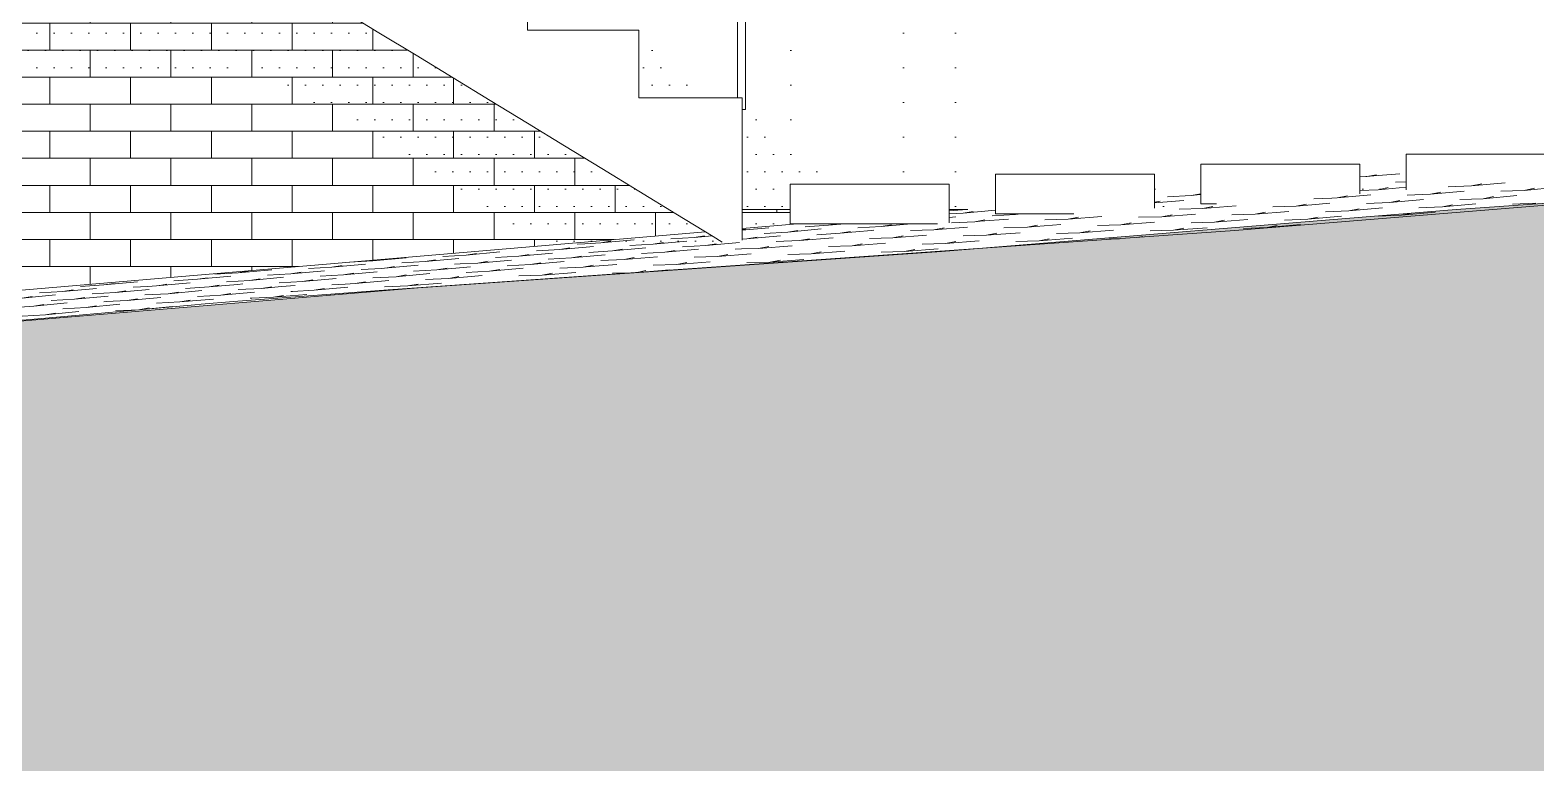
# Model space of a CAD drawing. Header units: metres. Extents: x -111189 to -108577, y -72951 to -72647.
# Drawn here: x -108821.192 to -108817.408, y -72944.842 to -72943 of the extents above; entities that cross this region are included whole.
import ezdxf

# ---------------------------------------------------------------- set-up
doc = ezdxf.new("R2010")
doc.units = ezdxf.units.M
doc.header["$MEASUREMENT"] = 0
for name, color, linetype in [('00 - DESENHO 2D', 7, 'Continuous'), ('01 - TERRENO PROPOSTO', 7, 'Continuous'), ('03 - LAJES', 7, 'Continuous'), ('06 - ESCADAS _ GUARDAS', 7, 'Continuous'), ('06 - FORRA', 7, 'Continuous')]:
    doc.layers.add(name, color=color, linetype=linetype)
pattern_1 = [(360, (-108649.912126, -72941.96242), (0.021783658, 0.043567315), [0, -0.043567315])]

# ---------------------------------------------------------------- blocks, each defined once
blk = doc.blocks.new('*X2188', base_point=(-108649.9121, -72941.9624))
at = {"color": 254, "linetype": 'Continuous', "lineweight": 13}
for p, q in [((-108821.2474, -72942.4384), (-108821.3422, -72942.4384)), ((-108821.2441, -72942.5064), (-108821.3422, -72942.5064)), ((-108821.1359, -72942.5064), (-108821.2441, -72942.5064)), ((-108821.2441, -72942.5744), (-108821.2441, -72942.5064)), ((-108821.1426, -72942.5023), (-108821.1426, -72942.5064)), ((-108821.2441, -72942.5744), (-108821.3422, -72942.5744)), ((-108821.0411, -72942.5744), (-108821.2441, -72942.5744)), ((-108821.1426, -72942.5744), (-108821.1426, -72942.6424)), ((-108821.0411, -72942.5744), (-108821.0411, -72942.5642)), ((-108821.0243, -72942.5744), (-108821.0411, -72942.5744)), ((-108820.9396, -72942.6261), (-108820.9396, -72942.6424)), ((-108821.2441, -72942.6424), (-108821.3422, -72942.6424)), ((-108821.0411, -72942.6424), (-108821.2441, -72942.6424)), ((-108821.2441, -72942.7104), (-108821.2441, -72942.6424)), ((-108820.9128, -72942.6424), (-108821.0411, -72942.6424)), ((-108821.0411, -72942.7104), (-108821.0411, -72942.6424)), ((-108820.8381, -72942.7104), (-108820.8381, -72942.6879)), ((-108821.2441, -72942.7104), (-108821.3422, -72942.7104)), ((-108821.0411, -72942.7104), (-108821.2441, -72942.7104)), ((-108821.1426, -72942.7104), (-108821.1426, -72942.7784)), ((-108820.8381, -72942.7104), (-108821.0411, -72942.7104)), ((-108820.9396, -72942.7104), (-108820.9396, -72942.7784)), ((-108820.8013, -72942.7104), (-108820.8381, -72942.7104)), ((-108821.2441, -72942.7784), (-108821.3422, -72942.7784)), ((-108821.0411, -72942.7784), (-108821.2441, -72942.7784)), ((-108821.2441, -72942.8464), (-108821.2441, -72942.7784)), ((-108820.8381, -72942.7784), (-108821.0411, -72942.7784)), ((-108821.0411, -72942.8464), (-108821.0411, -72942.7784)), ((-108820.6897, -72942.7784), (-108820.8381, -72942.7784)), ((-108820.8381, -72942.8464), (-108820.8381, -72942.7784)), ((-108820.7366, -72942.7498), (-108820.7366, -72942.7784)), ((-108820.6351, -72942.8464), (-108820.6351, -72942.8117)), ((-108821.2441, -72942.8464), (-108821.3422, -72942.8464)), ((-108821.0411, -72942.8464), (-108821.2441, -72942.8464)), ((-108821.1426, -72942.8464), (-108821.1426, -72942.9144)), ((-108820.8381, -72942.8464), (-108821.0411, -72942.8464)), ((-108820.9396, -72942.8464), (-108820.9396, -72942.9144)), ((-108820.6351, -72942.8464), (-108820.8381, -72942.8464)), ((-108820.7366, -72942.8464), (-108820.7366, -72942.9144)), ((-108820.5782, -72942.8464), (-108820.6351, -72942.8464)), ((-108820.5336, -72942.8736), (-108820.5336, -72942.9144)), ((-108821.2441, -72942.9144), (-108821.3422, -72942.9144)), ((-108821.0411, -72942.9144), (-108821.2441, -72942.9144)), ((-108821.2441, -72942.9824), (-108821.2441, -72942.9144)), ((-108820.8381, -72942.9144), (-108821.0411, -72942.9144)), ((-108821.0411, -72942.9824), (-108821.0411, -72942.9144)), ((-108820.6351, -72942.9144), (-108820.8381, -72942.9144)), ((-108820.8381, -72942.9824), (-108820.8381, -72942.9144)), ((-108820.4667, -72942.9144), (-108820.6351, -72942.9144)), ((-108820.6351, -72942.9824), (-108820.6351, -72942.9144)), ((-108820.4321, -72942.9824), (-108820.4321, -72942.9355)), ((-108821.2441, -72942.9824), (-108821.3422, -72942.9824)), ((-108821.0411, -72942.9824), (-108821.2441, -72942.9824)), ((-108821.1426, -72942.9824), (-108821.1426, -72943.0504)), ((-108820.8381, -72942.9824), (-108821.0411, -72942.9824)), ((-108820.9396, -72942.9824), (-108820.9396, -72943.0504)), ((-108820.6351, -72942.9824), (-108820.8381, -72942.9824)), ((-108820.7366, -72942.9824), (-108820.7366, -72943.0504)), ((-108820.4321, -72942.9824), (-108820.6351, -72942.9824)), ((-108820.5336, -72942.9824), (-108820.5336, -72943.0504)), ((-108820.3551, -72942.9824), (-108820.4321, -72942.9824)), ((-108820.3306, -72942.9974), (-108820.3306, -72943.0504)), ((-108821.2441, -72943.0504), (-108821.3422, -72943.0504)), ((-108821.0411, -72943.0504), (-108821.2441, -72943.0504)), ((-108821.2441, -72943.1184), (-108821.2441, -72943.0504)), ((-108820.8381, -72943.0504), (-108821.0411, -72943.0504)), ((-108821.0411, -72943.1184), (-108821.0411, -72943.0504)), ((-108820.6351, -72943.0504), (-108820.8381, -72943.0504)), ((-108820.8381, -72943.1184), (-108820.8381, -72943.0504)), ((-108820.4321, -72943.0504), (-108820.6351, -72943.0504)), ((-108820.6351, -72943.1184), (-108820.6351, -72943.0504)), ((-108820.2436, -72943.0504), (-108820.4321, -72943.0504)), ((-108820.4321, -72943.1184), (-108820.4321, -72943.0504)), ((-108820.2291, -72943.1184), (-108820.2291, -72943.0592)), ((-108821.2441, -72943.1184), (-108821.3422, -72943.1184)), ((-108821.0411, -72943.1184), (-108821.2441, -72943.1184)), ((-108821.1426, -72943.1184), (-108821.1426, -72943.1864)), ((-108820.8381, -72943.1184), (-108821.0411, -72943.1184)), ((-108820.9396, -72943.1184), (-108820.9396, -72943.1864)), ((-108820.6351, -72943.1184), (-108820.8381, -72943.1184)), ((-108820.7366, -72943.1184), (-108820.7366, -72943.1864)), ((-108820.4321, -72943.1184), (-108820.6351, -72943.1184)), ((-108820.5336, -72943.1184), (-108820.5336, -72943.1864)), ((-108820.2291, -72943.1184), (-108820.4321, -72943.1184)), ((-108820.3306, -72943.1184), (-108820.3306, -72943.1864)), ((-108820.1321, -72943.1184), (-108820.2291, -72943.1184)), ((-108820.1276, -72943.1211), (-108820.1276, -72943.1864)), ((-108821.2441, -72943.1864), (-108821.3422, -72943.1864)), ((-108821.0411, -72943.1864), (-108821.2441, -72943.1864)), ((-108821.2441, -72943.2544), (-108821.2441, -72943.1864)), ((-108820.8381, -72943.1864), (-108821.0411, -72943.1864)), ((-108821.0411, -72943.2544), (-108821.0411, -72943.1864)), ((-108820.6351, -72943.1864), (-108820.8381, -72943.1864)), ((-108820.8381, -72943.2544), (-108820.8381, -72943.1864)), ((-108820.4321, -72943.1864), (-108820.6351, -72943.1864)), ((-108820.6351, -72943.2544), (-108820.6351, -72943.1864)), ((-108820.2291, -72943.1864), (-108820.4321, -72943.1864)), ((-108820.4321, -72943.2544), (-108820.4321, -72943.1864)), ((-108820.0261, -72943.1864), (-108820.2291, -72943.1864)), ((-108820.2291, -72943.2544), (-108820.2291, -72943.1864)), ((-108820.0205, -72943.1864), (-108820.0261, -72943.1864)), ((-108820.0261, -72943.2544), (-108820.0261, -72943.1864)), ((-108821.2441, -72943.2544), (-108821.3422, -72943.2544)), ((-108821.0411, -72943.2544), (-108821.2441, -72943.2544)), ((-108821.1426, -72943.2544), (-108821.1426, -72943.3224)), ((-108820.8381, -72943.2544), (-108821.0411, -72943.2544)), ((-108820.9396, -72943.2544), (-108820.9396, -72943.3224)), ((-108820.6351, -72943.2544), (-108820.8381, -72943.2544)), ((-108820.7366, -72943.2544), (-108820.7366, -72943.3224)), ((-108820.4321, -72943.2544), (-108820.6351, -72943.2544)), ((-108820.5336, -72943.2544), (-108820.5336, -72943.3224)), ((-108820.2291, -72943.2544), (-108820.4321, -72943.2544)), ((-108820.3306, -72943.2544), (-108820.3306, -72943.3224)), ((-108820.0261, -72943.2544), (-108820.2291, -72943.2544)), ((-108820.1276, -72943.2544), (-108820.1276, -72943.3224)), ((-108819.909, -72943.2544), (-108820.0261, -72943.2544)), ((-108819.9246, -72943.2544), (-108819.9246, -72943.3224)), ((-108821.2441, -72943.3224), (-108821.3422, -72943.3224)), ((-108821.0411, -72943.3224), (-108821.2441, -72943.3224)), ((-108821.2441, -72943.3904), (-108821.2441, -72943.3224)), ((-108820.8381, -72943.3224), (-108821.0411, -72943.3224)), ((-108821.0411, -72943.3904), (-108821.0411, -72943.3224)), ((-108820.6351, -72943.3224), (-108820.8381, -72943.3224)), ((-108820.8381, -72943.3904), (-108820.8381, -72943.3224)), ((-108820.4321, -72943.3224), (-108820.6351, -72943.3224)), ((-108820.6351, -72943.3904), (-108820.6351, -72943.3224)), ((-108820.2291, -72943.3224), (-108820.4321, -72943.3224)), ((-108820.4321, -72943.3904), (-108820.4321, -72943.3224)), ((-108820.0261, -72943.3224), (-108820.2291, -72943.3224)), ((-108820.2291, -72943.3904), (-108820.2291, -72943.3224)), ((-108819.8231, -72943.3224), (-108820.0261, -72943.3224)), ((-108820.0261, -72943.3904), (-108820.0261, -72943.3224)), ((-108819.7975, -72943.3224), (-108819.8231, -72943.3224)), ((-108819.8231, -72943.3904), (-108819.8231, -72943.3224)), ((-108821.2441, -72943.3904), (-108821.3422, -72943.3904)), ((-108821.0411, -72943.3904), (-108821.2441, -72943.3904)), ((-108821.1426, -72943.3904), (-108821.1426, -72943.4584)), ((-108820.8381, -72943.3904), (-108821.0411, -72943.3904)), ((-108820.9396, -72943.3904), (-108820.9396, -72943.4584)), ((-108820.6351, -72943.3904), (-108820.8381, -72943.3904)), ((-108820.7366, -72943.3904), (-108820.7366, -72943.4584)), ((-108820.4321, -72943.3904), (-108820.6351, -72943.3904)), ((-108820.5336, -72943.3904), (-108820.5336, -72943.4584)), ((-108820.2291, -72943.3904), (-108820.4321, -72943.3904)), ((-108820.3306, -72943.3904), (-108820.3306, -72943.4584)), ((-108820.0261, -72943.3904), (-108820.2291, -72943.3904)), ((-108820.1276, -72943.3904), (-108820.1276, -72943.4584)), ((-108819.8231, -72943.3904), (-108820.0261, -72943.3904)), ((-108819.9246, -72943.3904), (-108819.9246, -72943.4584)), ((-108819.6859, -72943.3904), (-108819.8231, -72943.3904)), ((-108819.7216, -72943.3904), (-108819.7216, -72943.4584)), ((-108821.2441, -72943.4584), (-108821.3422, -72943.4584)), ((-108821.0411, -72943.4584), (-108821.2441, -72943.4584)), ((-108821.2441, -72943.5264), (-108821.2441, -72943.4584)), ((-108820.8381, -72943.4584), (-108821.0411, -72943.4584)), ((-108821.0411, -72943.5264), (-108821.0411, -72943.4584)), ((-108820.6351, -72943.4584), (-108820.8381, -72943.4584)), ((-108820.8381, -72943.5264), (-108820.8381, -72943.4584)), ((-108820.4321, -72943.4584), (-108820.6351, -72943.4584)), ((-108820.6351, -72943.5264), (-108820.6351, -72943.4584)), ((-108820.2291, -72943.4584), (-108820.4321, -72943.4584)), ((-108820.4321, -72943.5264), (-108820.4321, -72943.4584)), ((-108820.0261, -72943.4584), (-108820.2291, -72943.4584)), ((-108820.2291, -72943.5264), (-108820.2291, -72943.4584)), ((-108819.8231, -72943.4584), (-108820.0261, -72943.4584)), ((-108820.0261, -72943.5264), (-108820.0261, -72943.4584)), ((-108819.6201, -72943.4584), (-108819.8231, -72943.4584)), ((-108819.8231, -72943.5264), (-108819.8231, -72943.4584)), ((-108819.5744, -72943.4584), (-108819.6201, -72943.4584)), ((-108819.6201, -72943.5175), (-108819.6201, -72943.4584)), ((-108821.2441, -72943.5264), (-108821.3422, -72943.5264)), ((-108821.0411, -72943.5264), (-108821.2441, -72943.5264)), ((-108821.1426, -72943.5264), (-108821.1426, -72943.5944)), ((-108820.8381, -72943.5264), (-108821.0411, -72943.5264)), ((-108820.9396, -72943.5264), (-108820.9396, -72943.5944)), ((-108820.6351, -72943.5264), (-108820.8381, -72943.5264)), ((-108820.7366, -72943.5264), (-108820.7366, -72943.5944)), ((-108820.4321, -72943.5264), (-108820.6351, -72943.5264)), ((-108820.5336, -72943.5264), (-108820.5336, -72943.5944)), ((-108820.2291, -72943.5264), (-108820.4321, -72943.5264)), ((-108820.3306, -72943.5264), (-108820.3306, -72943.5784)), ((-108820.0261, -72943.5264), (-108820.2291, -72943.5264)), ((-108820.1276, -72943.5264), (-108820.1276, -72943.561)), ((-108819.8231, -72943.5264), (-108820.0261, -72943.5264)), ((-108819.9246, -72943.5264), (-108819.9246, -72943.5436)), ((-108819.724, -72943.5264), (-108819.8231, -72943.5264)), ((-108821.2441, -72943.5944), (-108821.3422, -72943.5944)), ((-108821.0411, -72943.5944), (-108821.2441, -72943.5944)), ((-108821.2441, -72943.6566), (-108821.2441, -72943.5944)), ((-108820.8381, -72943.5944), (-108821.0411, -72943.5944)), ((-108821.0411, -72943.6392), (-108821.0411, -72943.5944)), ((-108820.6351, -72943.5944), (-108820.8381, -72943.5944)), ((-108820.8381, -72943.6219), (-108820.8381, -72943.5944)), ((-108820.5178, -72943.5944), (-108820.6351, -72943.5944)), ((-108820.6351, -72943.6045), (-108820.6351, -72943.5944)), ((-108821.3116, -72943.6624), (-108821.3422, -72943.6624))]:
    blk.add_line(p, q, dxfattribs=at)
blk = doc.blocks.new('*X2189', base_point=(-108649.9121, -72941.9624))
at = {"color": 254, "linetype": 'Continuous', "lineweight": 13}
for p, q in [((-108819.2822, -72943.4584), (-108819.4022, -72943.4584)), ((-108819.3156, -72943.4508), (-108819.3156, -72943.4584))]:
    blk.add_line(p, q, dxfattribs=at)
blk = doc.blocks.new('Corte Elem_1499_1', base_point=(-108649.9121, -72941.9624))
at = {"linetype": 'Continuous', "lineweight": 13}
h = blk.add_hatch(dxfattribs=at)
h.set_pattern_fill('DOTS_0001', color=251, style=0, pattern_type=2)
h.set_pattern_definition(pattern_1)
h.paths.add_polyline_path([(-108821.3422, -72942.3806), (-108821.3422, -72943.1028), (-108820.6893, -72943.1028), (-108820.6893, -72943.0549), (-108819.8923, -72943.5408), (-108819.495, -72943.5068)])
h = blk.add_hatch(dxfattribs=at)
h.set_pattern_fill('DOTS_0001', color=251, style=0, pattern_type=2)
h.set_pattern_definition(pattern_1)
h.paths.add_polyline_path([(-108819.4022, -72943.4989), (-108819.2637, -72943.4871), (-108819.2822, -72943.4871), (-108819.2822, -72943.4508), (-108819.4022, -72943.4508)])
h = blk.add_hatch(dxfattribs=at)
h.set_pattern_fill('DOTS_0001', color=251, style=0, pattern_type=2)
h.set_pattern_definition(pattern_1)
h.paths.add_polyline_path([(-108818.8822, -72943.4545), (-108818.8381, -72943.4508), (-108818.8822, -72943.4508)])
at = {"lineweight": 0}
for name in ['*X2188', '*X2189']:
    blk.add_blockref(name, (-108649.9121, -72941.9624), dxfattribs=at)
blk = doc.blocks.new('Corte Elem_1644_1', base_point=(-108649.9121, -72941.9624))
at = {"layer": '06 - FORRA', "linetype": 'Continuous', "lineweight": 13}
h = blk.add_hatch(dxfattribs=at)
h.set_pattern_fill('DOTS_0001', color=251, style=0, pattern_type=2)
h.set_pattern_definition(pattern_1)
h.paths.add_polyline_path([(-108819.3942, -72943.2), (-108819.4022, -72943.2), (-108819.4022, -72943.4508), (-108819.2822, -72943.4508), (-108819.2822, -72943.3871), (-108819.2061, -72943.3871), (-108819.2434, -72943.3458), (-108819.1645, -72943.3871), (-108819.129, -72943.3871), (-108819.129, -72942.4753), (-108819.0042, -72942.5405), (-108819.0042, -72943.3871), (-108818.9899, -72943.3871), (-108818.9899, -72942.548), (-108818.8826, -72942.604), (-108818.8826, -72943.3871), (-108818.8822, -72943.3871), (-108818.8822, -72943.4508), (-108818.8354, -72943.4508), (-108818.8252, -72943.4499), (-108818.8533, -72943.4189), (-108818.8533, -72942.5968), (-108818.8626, -72942.5865), (-108819.3942, -72942.3088), (-108819.3942, -72942.3368), (-108819.2825, -72942.3951), (-108819.2825, -72943.3027), (-108819.3942, -72943.1795)])
h.paths.add_polyline_path([(-108819.2682, -72943.3185), (-108819.2682, -72942.4026), (-108819.1434, -72942.4678), (-108819.1434, -72943.387), (-108819.2625, -72943.3248)], flags=0)
h = blk.add_hatch(dxfattribs=at)
h.set_pattern_fill('DOTS_0001', color=251, style=0, pattern_type=2)
h.set_pattern_definition(pattern_1)
h.paths.add_polyline_path([(-108819.5608, -72943.1118), (-108819.6622, -72943), (-108819.6622, -72943.1707), (-108819.5074, -72943.1707), (-108819.5465, -72943.1276), (-108819.5465, -72942.8732), (-108819.5608, -72942.8657)])
h = blk.add_hatch(dxfattribs=at)
h.set_pattern_fill('DOTS_0001', color=251, style=0, pattern_type=2)
h.set_pattern_definition(pattern_1)
h.paths.add_polyline_path([(-108819.4217, -72942.9384), (-108819.4217, -72943.1707), (-108819.4142, -72943.1707), (-108819.4142, -72942.9423)])
h = blk.add_hatch(dxfattribs=at)
h.set_pattern_fill('DOTS_0001', color=251, style=0, pattern_type=2)
h.set_pattern_definition(pattern_1)
h.paths.add_polyline_path([(-108818.3659, -72943.4107), (-108818.3249, -72943.4072), (-108818.3659, -72943.3621)])
at = {"layer": '06 - FORRA', "color": 7, "linetype": 'Continuous', "lineweight": 13}
for p, q in [((-108819.4022, -72943.4508), (-108819.2822, -72943.4508)), ((-108818.8822, -72943.4508), (-108818.8354, -72943.4508))]:
    blk.add_line(p, q, dxfattribs=at)
blk = doc.blocks.new('Corte Elem_1689_1', base_point=(-108649.9121, -72941.9624))
at = {"layer": '06 - ESCADAS _ GUARDAS', "linetype": 'Continuous', "lineweight": 13}
h = blk.add_hatch(dxfattribs=at)
h.set_pattern_fill('DOTS_0001', color=251, style=0, pattern_type=2)
h.set_pattern_definition(pattern_1)
h.paths.add_polyline_path([(-108821.2489, -72942.1464), (-108821.3422, -72942.1464), (-108821.3422, -72942.3806), (-108821.2489, -72942.4375)])
at = {"layer": '06 - ESCADAS _ GUARDAS', "color": 7, "linetype": 'Continuous', "lineweight": 13}
for p, q in [((-108821.3422, -72942.1464), (-108821.0622, -72942.1464)), ((-108821.0622, -72942.1464), (-108821.0622, -72942.3171)), ((-108821.0622, -72942.3171), (-108820.7822, -72942.3171)), ((-108820.7822, -72942.3171), (-108820.7822, -72942.4878)), ((-108821.2488, -72942.4375), (-108821.3422, -72942.3806)), ((-108821.1555, -72942.4944), (-108821.2488, -72942.4375)), ((-108821.0622, -72942.5513), (-108821.1555, -72942.4944)), ((-108820.7822, -72942.4878), (-108820.5022, -72942.4878)), ((-108820.5022, -72942.4878), (-108820.5022, -72942.6585)), ((-108820.9688, -72942.6083), (-108821.0622, -72942.5513)), ((-108820.8755, -72942.6652), (-108820.9688, -72942.6083)), ((-108820.7822, -72942.7221), (-108820.8755, -72942.6652)), ((-108820.5022, -72942.6585), (-108820.2222, -72942.6585)), ((-108820.2222, -72942.6585), (-108820.2222, -72942.8292)), ((-108820.6888, -72942.779), (-108820.7822, -72942.7221)), ((-108820.5955, -72942.8359), (-108820.6888, -72942.779)), ((-108820.5022, -72942.8928), (-108820.5955, -72942.8359)), ((-108820.2222, -72942.8292), (-108819.9422, -72942.8292)), ((-108819.9422, -72942.8292), (-108819.9422, -72943)), ((-108820.4088, -72942.9497), (-108820.5022, -72942.8928)), ((-108820.3155, -72943.0066), (-108820.4088, -72942.9497)), ((-108820.2222, -72943.0635), (-108820.3155, -72943.0066)), ((-108819.9422, -72943), (-108819.6622, -72943)), ((-108819.6622, -72943), (-108819.6622, -72943.1707)), ((-108820.1288, -72943.1204), (-108820.2222, -72943.0635)), ((-108820.0355, -72943.1773), (-108820.1288, -72943.1204)), ((-108819.9422, -72943.2342), (-108820.0355, -72943.1773)), ((-108819.6622, -72943.1707), (-108819.4022, -72943.1707)), ((-108819.4022, -72943.5285), (-108819.4022, -72943.1707)), ((-108819.8488, -72943.2911), (-108819.9422, -72943.2342)), ((-108819.7555, -72943.348), (-108819.8488, -72943.2911)), ((-108819.6622, -72943.4049), (-108819.7555, -72943.348)), ((-108819.5688, -72943.4618), (-108819.6622, -72943.4049)), ((-108819.4755, -72943.5187), (-108819.5688, -72943.4618)), ((-108819.4524, -72943.5328), (-108819.4755, -72943.5187))]:
    blk.add_line(p, q, dxfattribs=at)
blk = doc.blocks.new('Corte Elem_1690_1', base_point=(-108649.9121, -72941.9624))
at = {"layer": '01 - TERRENO PROPOSTO', "linetype": 'Continuous', "lineweight": 13}
h = blk.add_hatch(dxfattribs=at)
h.set_pattern_fill('DOTS_0001', color=251, style=0, pattern_type=2)
h.set_pattern_definition(pattern_1)
h.paths.add_polyline_path([(-108817.8497, -72943.3667), (-108817.8497, -72943.3696), (-108817.8228, -72943.3667), (-108817.8247, -72943.3646)])
h = blk.add_hatch(dxfattribs=at)
h.set_pattern_fill('DOTS_0001', color=251, style=0, pattern_type=2)
h.set_pattern_definition(pattern_1)
h.paths.add_polyline_path([(-108817.8228, -72943.3667), (-108817.8497, -72943.3696), (-108817.8497, -72943.3704), (-108817.8223, -72943.3672)])
h = blk.add_hatch(dxfattribs=at)
h.set_pattern_fill('DOTS_0001', color=251, style=0, pattern_type=2)
h.set_pattern_definition(pattern_1)
h.paths.add_polyline_path([(-108817.8497, -72943.3704), (-108817.8497, -72943.3988), (-108817.8067, -72943.3844), (-108817.8223, -72943.3672)])
h = blk.add_hatch(dxfattribs=at)
h.set_pattern_fill('DOTS_0001', color=251, style=0, pattern_type=2)
h.set_pattern_definition(pattern_1)
h.paths.add_polyline_path([(-108817.791, -72943.4018), (-108817.8067, -72943.3844), (-108817.8497, -72943.3988), (-108817.8497, -72943.4113)])
h = blk.add_hatch(dxfattribs=at)
h.set_pattern_fill('DOTS_0001', color=251, style=0, pattern_type=2)
h.set_pattern_definition(pattern_1)
h.paths.add_polyline_path([(-108818.3659, -72943.4107), (-108818.3659, -72943.426), (-108818.3132, -72943.4202), (-108818.3249, -72943.4072)])
h = blk.add_hatch(dxfattribs=at)
h.set_pattern_fill('DOTS_0001', color=251, style=0, pattern_type=2)
h.set_pattern_definition(pattern_1)
h.paths.add_polyline_path([(-108818.3659, -72943.426), (-108818.3659, -72943.43), (-108818.3101, -72943.4236), (-108818.3132, -72943.4202)])
h = blk.add_hatch(dxfattribs=at)
h.set_pattern_fill('DOTS_0001', color=251, style=0, pattern_type=2)
h.set_pattern_definition(pattern_1)
h.paths.add_polyline_path([(-108818.3659, -72943.43), (-108818.3659, -72943.4479), (-108818.2977, -72943.4374), (-108818.3101, -72943.4236)])
h = blk.add_hatch(dxfattribs=at)
h.set_pattern_fill('DOTS_0001', color=251, style=0, pattern_type=2)
h.set_pattern_definition(pattern_1)
h.paths.add_polyline_path([(-108818.8822, -72943.4545), (-108818.8822, -72943.4824), (-108818.8213, -72943.4757), (-108818.804, -72943.4734), (-108818.8252, -72943.4499), (-108818.8354, -72943.4508), (-108818.8381, -72943.4508)])
h = blk.add_hatch(dxfattribs=at)
h.set_pattern_fill('DOTS_0001', color=251, style=0, pattern_type=2)
h.set_pattern_definition(pattern_1)
h.paths.add_polyline_path([(-108818.6959, -72943.4621), (-108818.7659, -72943.4621), (-108818.7596, -72943.469)])
h = blk.add_hatch(dxfattribs=at)
h.set_pattern_fill('DOTS_0001', color=251, style=0, pattern_type=2)
h.set_pattern_definition(pattern_1)
h.paths.add_polyline_path([(-108818.6959, -72943.4621), (-108818.7596, -72943.469), (-108818.7549, -72943.4742), (-108818.7375, -72943.473), (-108818.643, -72943.4621)])
h = blk.add_hatch(dxfattribs=at)
h.set_pattern_fill('DOTS_0001', color=251, style=0, pattern_type=2)
h.set_pattern_definition(pattern_1)
h.paths.add_polyline_path([(-108818.7375, -72943.473), (-108818.5689, -72943.4621), (-108818.643, -72943.4621)])
h = blk.add_hatch(dxfattribs=at)
h.set_pattern_fill('DOTS_0001', color=251, style=0, pattern_type=2)
h.set_pattern_definition(pattern_1)
h.paths.add_polyline_path([(-108818.2497, -72943.4371), (-108818.2475, -72943.4395), (-108818.2103, -72943.4371)])
h = blk.add_hatch(dxfattribs=at)
h.set_pattern_fill('DOTS_0001', color=251, style=0, pattern_type=2)
h.set_pattern_definition(pattern_1)
h.paths.add_polyline_path([(-108819.4022, -72943.4989), (-108819.4022, -72943.5285), (-108819.2621, -72943.5091), (-108819.257, -72943.5148), (-108818.9502, -72943.4898), (-108818.9247, -72943.4871), (-108819.2637, -72943.4871)])
h = blk.add_hatch(dxfattribs=at)
h.set_pattern_fill('DOTS_0001', color=251, style=0, pattern_type=2)
h.set_pattern_definition(pattern_1)
h.paths.add_polyline_path([(-108818.9502, -72943.4898), (-108818.9116, -72943.4871), (-108818.9247, -72943.4871)])
h = blk.add_hatch(dxfattribs=at)
h.set_pattern_fill('DOTS_0001', color=251, style=0, pattern_type=2)
h.set_pattern_definition(pattern_1)
h.paths.add_polyline_path([(-108818.8213, -72943.4757), (-108818.8822, -72943.4824), (-108818.8822, -72943.4848)])
h = blk.add_hatch(dxfattribs=at)
h.set_pattern_fill('DOTS_0001', color=251, style=0, pattern_type=2)
h.set_pattern_definition(pattern_1)
h.paths.add_polyline_path([(-108819.495, -72943.5068), (-108819.8921, -72943.5408), (-108819.8689, -72943.5401), (-108819.4947, -72943.507)])
h = blk.add_hatch(dxfattribs=at)
h.set_pattern_fill('DOTS_0001', color=251, style=0, pattern_type=2)
h.set_pattern_definition(pattern_1)
h.paths.add_polyline_path([(-108819.4947, -72943.507), (-108819.8689, -72943.5401), (-108819.8168, -72943.539), (-108819.4939, -72943.5075)])
h = blk.add_hatch(dxfattribs=at)
h.set_pattern_fill('DOTS_0001', color=251, style=0, pattern_type=2)
h.set_pattern_definition(pattern_1)
h.paths.add_polyline_path([(-108819.8168, -72943.539), (-108819.7584, -72943.5379), (-108819.4925, -72943.5083), (-108819.4939, -72943.5075)])
h = blk.add_hatch(dxfattribs=at)
h.set_pattern_fill('DOTS_0001', color=251, style=0, pattern_type=2)
h.set_pattern_definition(pattern_1)
h.paths.add_polyline_path([(-108819.7584, -72943.5379), (-108819.7113, -72943.5371), (-108819.4911, -72943.5092), (-108819.4925, -72943.5083)])
h = blk.add_hatch(dxfattribs=at)
h.set_pattern_fill('DOTS_0001', color=251, style=0, pattern_type=2)
h.set_pattern_definition(pattern_1)
h.paths.add_polyline_path([(-108819.7113, -72943.5371), (-108819.6806, -72943.5369), (-108819.4898, -72943.51), (-108819.4911, -72943.5092)])
h = blk.add_hatch(dxfattribs=at)
h.set_pattern_fill('DOTS_0001', color=251, style=0, pattern_type=2)
h.set_pattern_definition(pattern_1)
h.paths.add_polyline_path([(-108819.4524, -72943.5328), (-108819.4898, -72943.51), (-108819.6806, -72943.5369)])
at = {"layer": '01 - TERRENO PROPOSTO', "color": 7, "linetype": 'Continuous', "lineweight": 13}
for p, q in [((-108817.8353, -72943.368), (-108817.8497, -72943.3689)), ((-108817.8336, -72943.368), (-108817.8353, -72943.368)), ((-108817.8336, -72943.368), (-108817.8145, -72943.3663)), ((-108817.8336, -72943.368), (-108817.8321, -72943.3677)), ((-108817.8321, -72943.3677), (-108817.8079, -72943.3637)), ((-108817.8145, -72943.3663), (-108817.7491, -72943.3612)), ((-108817.7334, -72943.3816), (-108817.7601, -72943.3827)), ((-108817.5691, -72943.3916), (-108817.4847, -72943.384)), ((-108817.5691, -72943.3916), (-108817.5434, -72943.3864)), ((-108818.2743, -72943.4156), (-108818.3331, -72943.419)), ((-108818.2743, -72943.4156), (-108818.2497, -72943.4115)), ((-108818.2743, -72943.4156), (-108818.2513, -72943.4135)), ((-108818.2513, -72943.4135), (-108818.2497, -72943.4133)), ((-108817.9207, -72943.4227), (-108817.9658, -72943.4239)), ((-108817.907, -72943.4221), (-108817.9207, -72943.4227)), ((-108817.907, -72943.4221), (-108817.8226, -72943.4145)), ((-108817.907, -72943.4221), (-108817.8813, -72943.4169)), ((-108817.8042, -72943.4012), (-108817.8497, -72943.4031)), ((-108817.8042, -72943.4012), (-108817.7334, -72943.3948)), ((-108817.8042, -72943.4012), (-108817.7785, -72943.396)), ((-108817.7748, -72943.4334), (-108817.6903, -72943.4258)), ((-108817.672, -72943.4125), (-108817.7307, -72943.4149)), ((-108817.672, -72943.4125), (-108817.5875, -72943.4049)), ((-108817.672, -72943.4125), (-108817.6463, -72943.4073)), ((-108817.5691, -72943.3916), (-108817.6279, -72943.394)), ((-108817.5397, -72943.4238), (-108817.5985, -72943.4262)), ((-108817.5397, -72943.4238), (-108817.4553, -72943.4162)), ((-108817.5397, -72943.4238), (-108817.514, -72943.4186)), ((-108817.4369, -72943.4029), (-108817.4957, -72943.4053)), ((-108817.4369, -72943.4029), (-108817.3524, -72943.3953)), ((-108817.4369, -72943.4029), (-108817.4112, -72943.3977)), ((-108818.8381, -72943.4508), (-108818.8822, -72943.4545)), ((-108818.8473, -72943.46), (-108818.8822, -72943.4621)), ((-108818.8473, -72943.46), (-108818.7659, -72943.4526)), ((-108818.8473, -72943.46), (-108818.8216, -72943.4558)), ((-108818.7151, -72943.4632), (-108818.7738, -72943.4667)), ((-108818.7151, -72943.4632), (-108818.708, -72943.4621)), ((-108818.7151, -72943.4632), (-108818.7023, -72943.4621)), ((-108818.3659, -72943.434), (-108818.2927, -72943.4283)), ((-108818.3659, -72943.4327), (-108818.3515, -72943.4299)), ((-108818.3478, -72943.4691), (-108818.2633, -72943.4625)), ((-108818.3478, -72943.4691), (-108818.3221, -72943.4641)), ((-108818.2449, -72943.4489), (-108818.3037, -72943.4504)), ((-108818.2449, -72943.4489), (-108818.1605, -72943.4422)), ((-108818.2449, -72943.4489), (-108818.2192, -72943.4438)), ((-108818.1127, -72943.4628), (-108818.1715, -72943.4644)), ((-108818.1127, -72943.4628), (-108818.0282, -72943.4561)), ((-108818.1127, -72943.4628), (-108818.087, -72943.4577)), ((-108818.0099, -72943.4425), (-108818.0686, -72943.4441)), ((-108818.0099, -72943.4425), (-108817.9842, -72943.4375)), ((-108818.0099, -72943.4425), (-108817.9709, -72943.4395)), ((-108817.9709, -72943.4395), (-108817.9254, -72943.4354)), ((-108817.8776, -72943.4543), (-108817.9364, -72943.4567)), ((-108817.8776, -72943.4543), (-108817.7932, -72943.4467)), ((-108817.8776, -72943.4543), (-108817.8519, -72943.4491)), ((-108817.7748, -72943.4334), (-108817.8336, -72943.4358)), ((-108817.7748, -72943.4334), (-108817.7491, -72943.4282)), ((-108817.7454, -72943.4656), (-108817.6609, -72943.458)), ((-108817.7454, -72943.4656), (-108817.7197, -72943.4604)), ((-108817.6426, -72943.4447), (-108817.7013, -72943.4471)), ((-108817.6426, -72943.4447), (-108817.5581, -72943.4371)), ((-108817.6426, -72943.4447), (-108817.6169, -72943.4395)), ((-108817.4075, -72943.4351), (-108817.4663, -72943.4375)), ((-108819.2637, -72943.4871), (-108819.4022, -72943.4989)), ((-108819.4022, -72943.5028), (-108819.3358, -72943.4968)), ((-108819.4022, -72943.5015), (-108819.3945, -72943.5002)), ((-108819.288, -72943.5077), (-108819.2035, -72943.5)), ((-108819.1852, -72943.4907), (-108819.2439, -72943.4942)), ((-108819.1852, -72943.4907), (-108819.1629, -72943.4871)), ((-108819.1852, -72943.4907), (-108819.1448, -72943.4871)), ((-108819.0529, -72943.4939), (-108819.1117, -72943.4973)), ((-108819.0529, -72943.4939), (-108818.9774, -72943.4871)), ((-108819.0529, -72943.4939), (-108819.0272, -72943.4897)), ((-108818.9207, -72943.502), (-108818.9795, -72943.5036)), ((-108818.9207, -72943.502), (-108818.8362, -72943.4954)), ((-108818.9207, -72943.502), (-108818.895, -72943.497)), ((-108818.8822, -72943.4708), (-108818.8656, -72943.4693)), ((-108818.8179, -72943.4818), (-108818.8766, -72943.4842)), ((-108818.8179, -72943.4818), (-108818.7922, -72943.4771)), ((-108818.8179, -72943.4818), (-108818.8046, -72943.4807)), ((-108818.8046, -72943.4807), (-108818.7334, -72943.4751)), ((-108818.6857, -72943.4957), (-108818.7444, -72943.4973)), ((-108818.6857, -72943.4957), (-108818.6012, -72943.489)), ((-108818.6857, -72943.4957), (-108818.6599, -72943.4906)), ((-108818.5828, -72943.4754), (-108818.6416, -72943.477)), ((-108818.5828, -72943.4754), (-108818.4983, -72943.4688)), ((-108818.5828, -72943.4754), (-108818.5571, -72943.4704)), ((-108818.5534, -72943.5096), (-108818.469, -72943.503)), ((-108818.4506, -72943.4894), (-108818.5094, -72943.4909)), ((-108818.4506, -72943.4894), (-108818.3661, -72943.4827)), ((-108818.4506, -72943.4894), (-108818.4249, -72943.4843)), ((-108818.3478, -72943.4691), (-108818.4065, -72943.4707)), ((-108818.3184, -72943.5033), (-108818.2339, -72943.4967)), ((-108818.3184, -72943.5033), (-108818.2927, -72943.4982)), ((-108818.2155, -72943.483), (-108818.2743, -72943.4846)), ((-108818.2155, -72943.483), (-108818.1311, -72943.4764)), ((-108818.2155, -72943.483), (-108818.1898, -72943.478)), ((-108818.0833, -72943.4961), (-108818.1421, -72943.4985)), ((-108818.0833, -72943.4961), (-108817.9988, -72943.4885)), ((-108818.0833, -72943.4961), (-108818.0576, -72943.4909)), ((-108817.9805, -72943.4752), (-108818.0392, -72943.4776)), ((-108817.9805, -72943.4752), (-108817.896, -72943.4676)), ((-108817.9805, -72943.4752), (-108817.9548, -72943.47)), ((-108817.7454, -72943.4656), (-108817.8042, -72943.468)), ((-108819.495, -72943.5068), (-108821.5451, -72943.6824)), ((-108819.7982, -72943.5372), (-108819.8169, -72943.5383)), ((-108819.7581, -72943.5348), (-108819.7982, -72943.5372)), ((-108819.7581, -72943.5348), (-108819.6737, -72943.5272)), ((-108819.7581, -72943.5348), (-108819.7341, -72943.5309)), ((-108819.7341, -72943.5309), (-108819.7324, -72943.5307)), ((-108819.6259, -72943.5384), (-108819.6847, -72943.5418)), ((-108819.6259, -72943.5384), (-108819.5414, -72943.5307)), ((-108819.6259, -72943.5384), (-108819.6002, -72943.5341)), ((-108819.5231, -72943.5214), (-108819.5818, -72943.5249)), ((-108819.5231, -72943.5214), (-108819.4974, -72943.5172)), ((-108819.5231, -72943.5214), (-108819.4778, -72943.5173)), ((-108819.4937, -72943.5416), (-108819.4092, -72943.5339)), ((-108819.4937, -72943.5416), (-108819.468, -72943.5373)), ((-108819.3908, -72943.5246), (-108819.4022, -72943.5253)), ((-108819.3908, -72943.5246), (-108819.3064, -72943.5169)), ((-108819.3908, -72943.5246), (-108819.3651, -72943.5204)), ((-108819.288, -72943.5077), (-108819.3468, -72943.5111)), ((-108819.2586, -72943.5293), (-108819.3174, -72943.5317)), ((-108819.288, -72943.5077), (-108819.2623, -72943.5034)), ((-108819.2586, -72943.5293), (-108819.1741, -72943.5222)), ((-108819.2586, -72943.5293), (-108819.2329, -72943.5246)), ((-108819.1558, -72943.5109), (-108819.2145, -72943.5143)), ((-108819.1558, -72943.5109), (-108819.0775, -72943.5037)), ((-108819.1558, -72943.5109), (-108819.1301, -72943.5066)), ((-108819.1264, -72943.5425), (-108819.0419, -72943.5359)), ((-108819.1264, -72943.5425), (-108819.1007, -72943.5375)), ((-108819.0235, -72943.5223), (-108819.0823, -72943.5238)), ((-108819.0775, -72943.5037), (-108819.0713, -72943.5032)), ((-108819.0235, -72943.5223), (-108818.9391, -72943.5156)), ((-108819.0235, -72943.5223), (-108818.9978, -72943.5172)), ((-108818.8913, -72943.5362), (-108818.9501, -72943.5378)), ((-108818.8913, -72943.5362), (-108818.8068, -72943.5296)), ((-108818.8913, -72943.5362), (-108818.8656, -72943.5311)), ((-108818.7885, -72943.5159), (-108818.8473, -72943.5175)), ((-108818.7885, -72943.5159), (-108818.704, -72943.5093)), ((-108818.7885, -72943.5159), (-108818.7628, -72943.5109)), ((-108818.6563, -72943.5299), (-108818.715, -72943.5315)), ((-108818.6563, -72943.5299), (-108818.5718, -72943.5232)), ((-108818.6563, -72943.5299), (-108818.6305, -72943.5248)), ((-108818.5534, -72943.5096), (-108818.6122, -72943.5112)), ((-108818.5534, -72943.5096), (-108818.5277, -72943.5046)), ((-108818.4542, -72943.5244), (-108818.48, -72943.5251)), ((-108818.4101, -72943.5214), (-108818.3955, -72943.5185)), ((-108818.3184, -72943.5033), (-108818.3771, -72943.5049)), ((-108820.3311, -72943.5797), (-108820.2466, -72943.5721)), ((-108820.3311, -72943.5797), (-108820.3115, -72943.5767)), ((-108820.1989, -72943.582), (-108820.1144, -72943.5744)), ((-108820.1989, -72943.582), (-108820.1731, -72943.5778)), ((-108820.096, -72943.5654), (-108820.1548, -72943.5689)), ((-108820.096, -72943.5654), (-108820.0115, -72943.5577)), ((-108820.096, -72943.5654), (-108820.0703, -72943.5613)), ((-108820.0666, -72943.5855), (-108819.9822, -72943.5782)), ((-108819.9638, -72943.5684), (-108820.0226, -72943.5718)), ((-108819.9638, -72943.5684), (-108819.9381, -72943.5642)), ((-108819.9638, -72943.5684), (-108819.9449, -72943.5667)), ((-108819.9449, -72943.5667), (-108819.8793, -72943.5611)), ((-108819.9031, -72943.554), (-108819.9197, -72943.555)), ((-108819.861, -72943.5516), (-108819.9031, -72943.554)), ((-108819.8316, -72943.5722), (-108819.8903, -72943.5757)), ((-108819.861, -72943.5516), (-108819.7765, -72943.544)), ((-108819.861, -72943.5516), (-108819.8353, -72943.5474)), ((-108819.8316, -72943.5722), (-108819.7471, -72943.5646)), ((-108819.8316, -72943.5722), (-108819.8059, -72943.568)), ((-108819.7287, -72943.5553), (-108819.7875, -72943.5587)), ((-108819.6993, -72943.5768), (-108819.7581, -72943.5792)), ((-108819.7287, -72943.5553), (-108819.6443, -72943.5476)), ((-108819.7287, -72943.5553), (-108819.703, -72943.5511)), ((-108819.6993, -72943.5768), (-108819.6149, -72943.5696)), ((-108819.6993, -72943.5768), (-108819.6736, -72943.572)), ((-108819.5965, -72943.5585), (-108819.6553, -72943.5619)), ((-108819.5965, -72943.5585), (-108819.512, -72943.5508)), ((-108819.5965, -72943.5585), (-108819.5708, -72943.5543)), ((-108819.4937, -72943.5416), (-108819.5524, -72943.545)), ((-108819.4643, -72943.5691), (-108819.523, -72943.5707)), ((-108819.4643, -72943.5691), (-108819.3798, -72943.5625)), ((-108819.4643, -72943.5691), (-108819.4386, -72943.564)), ((-108819.4044, -72943.55), (-108819.4202, -72943.5506)), ((-108819.3614, -72943.5488), (-108819.4044, -72943.55)), ((-108819.3614, -72943.5488), (-108819.277, -72943.5422)), ((-108819.3614, -72943.5488), (-108819.3357, -72943.5438)), ((-108819.332, -72943.583), (-108819.2476, -72943.5764)), ((-108819.332, -72943.583), (-108819.3063, -72943.578)), ((-108819.2292, -72943.5628), (-108819.288, -72943.5644)), ((-108819.2292, -72943.5628), (-108819.1447, -72943.5561)), ((-108819.2292, -72943.5628), (-108819.2035, -72943.5577)), ((-108819.1264, -72943.5425), (-108819.1851, -72943.5441)), ((-108818.9942, -72943.5564), (-108819.0529, -72943.558)), ((-108818.9942, -72943.5564), (-108818.9097, -72943.5498)), ((-108818.9942, -72943.5564), (-108818.9684, -72943.5514)), ((-108820.669, -72943.6102), (-108820.7277, -72943.6139)), ((-108820.669, -72943.6102), (-108820.5845, -72943.6026)), ((-108820.669, -72943.6102), (-108820.6433, -72943.6063)), ((-108820.5367, -72943.6125), (-108820.5955, -72943.6159)), ((-108820.5367, -72943.6125), (-108820.4523, -72943.6048)), ((-108820.5367, -72943.6125), (-108820.511, -72943.6083)), ((-108820.4339, -72943.5959), (-108820.4927, -72943.5995)), ((-108820.4045, -72943.6155), (-108820.4633, -72943.6188)), ((-108820.4339, -72943.5959), (-108820.3494, -72943.5883)), ((-108820.4339, -72943.5959), (-108820.4082, -72943.5918)), ((-108820.4045, -72943.6155), (-108820.32, -72943.6079)), ((-108820.4045, -72943.6155), (-108820.3788, -72943.6113)), ((-108820.3311, -72943.5797), (-108820.3892, -72943.5834)), ((-108820.3084, -72943.599), (-108820.3605, -72943.6021)), ((-108820.3017, -72943.5987), (-108820.3084, -72943.599)), ((-108820.3017, -72943.5987), (-108820.2172, -72943.5911)), ((-108820.3017, -72943.5987), (-108820.2948, -72943.5975)), ((-108820.2948, -72943.5975), (-108820.276, -72943.5945)), ((-108820.2723, -72943.6199), (-108820.2466, -72943.6156)), ((-108820.2643, -72943.6192), (-108820.1878, -72943.6122)), ((-108820.1989, -72943.582), (-108820.2576, -72943.5854)), ((-108820.1695, -72943.6027), (-108820.2282, -72943.6057)), ((-108820.1695, -72943.6027), (-108820.1126, -72943.5978)), ((-108820.1695, -72943.6027), (-108820.1437, -72943.5984)), ((-108820.1111, -72943.5878), (-108820.1254, -72943.5886)), ((-108820.1126, -72943.5978), (-108820.085, -72943.5953)), ((-108820.0666, -72943.5855), (-108820.1111, -72943.5878)), ((-108820.0372, -72943.6061), (-108820.096, -72943.6096)), ((-108820.0666, -72943.5855), (-108820.0409, -72943.5812)), ((-108820.0372, -72943.6061), (-108819.9528, -72943.5985)), ((-108820.0372, -72943.6061), (-108820.0115, -72943.6019)), ((-108819.9344, -72943.5892), (-108819.9932, -72943.5926)), ((-108819.905, -72943.6159), (-108819.9638, -72943.6175)), ((-108819.9344, -72943.5892), (-108819.8499, -72943.5815)), ((-108819.9344, -72943.5892), (-108819.9087, -72943.585)), ((-108819.905, -72943.6159), (-108819.8205, -72943.6093)), ((-108819.905, -72943.6159), (-108819.8793, -72943.6109)), ((-108819.8022, -72943.5957), (-108819.8609, -72943.5981)), ((-108819.8022, -72943.5957), (-108819.7765, -72943.591)), ((-108819.8022, -72943.5957), (-108819.7946, -72943.5951)), ((-108819.7946, -72943.5951), (-108819.7177, -72943.589)), ((-108819.6795, -72943.6099), (-108819.7287, -72943.6112)), ((-108819.6667, -72943.609), (-108819.6442, -72943.6045)), ((-108819.5671, -72943.5893), (-108819.6259, -72943.5909)), ((-108819.6242, -72943.606), (-108819.5855, -72943.603)), ((-108819.5671, -72943.5893), (-108819.4826, -72943.5827)), ((-108819.5671, -72943.5893), (-108819.5414, -72943.5843)), ((-108819.332, -72943.583), (-108819.3908, -72943.5846)), ((-108821.1097, -72943.6571), (-108821.0252, -72943.6494)), ((-108821.1097, -72943.6571), (-108821.084, -72943.653)), ((-108821.0069, -72943.6407), (-108821.0656, -72943.6444)), ((-108821.0069, -72943.6407), (-108820.9224, -72943.6331)), ((-108821.0069, -72943.6407), (-108820.9812, -72943.6368)), ((-108820.9775, -72943.6596), (-108820.893, -72943.652)), ((-108820.896, -72943.6442), (-108820.9334, -72943.6465)), ((-108820.8746, -72943.643), (-108820.896, -72943.6442)), ((-108820.8746, -72943.643), (-108820.7902, -72943.6353)), ((-108820.8746, -72943.643), (-108820.8619, -72943.6409)), ((-108820.8619, -72943.6409), (-108820.8489, -72943.6388)), ((-108820.7718, -72943.6265), (-108820.8306, -72943.63)), ((-108820.7424, -72943.6458), (-108820.8012, -72943.6492)), ((-108820.7718, -72943.6265), (-108820.6873, -72943.6189)), ((-108820.7718, -72943.6265), (-108820.7461, -72943.6224)), ((-108820.7424, -72943.6458), (-108820.6705, -72943.6393)), ((-108820.7424, -72943.6458), (-108820.7167, -72943.6416)), ((-108820.6396, -72943.6291), (-108820.6983, -72943.6326)), ((-108820.6705, -72943.6393), (-108820.6579, -72943.6382)), ((-108820.6102, -72943.6492), (-108820.6689, -72943.6525)), ((-108820.6396, -72943.6291), (-108820.5551, -72943.6215)), ((-108820.6396, -72943.6291), (-108820.6139, -72943.625)), ((-108820.6102, -72943.6492), (-108820.56, -72943.6447)), ((-108820.6102, -72943.6492), (-108820.5845, -72943.645)), ((-108820.5073, -72943.6323), (-108820.5661, -72943.6357)), ((-108820.56, -72943.6447), (-108820.5257, -72943.6417)), ((-108820.478, -72943.6538), (-108820.5324, -72943.657)), ((-108820.5073, -72943.6323), (-108820.4229, -72943.6248)), ((-108820.5073, -72943.6323), (-108820.4816, -72943.6281)), ((-108820.478, -72943.6538), (-108820.3935, -72943.6461)), ((-108820.478, -72943.6538), (-108820.4522, -72943.6495)), ((-108820.3999, -72943.6383), (-108820.4339, -72943.64)), ((-108820.3751, -72943.6368), (-108820.3999, -72943.6383)), ((-108820.3751, -72943.6368), (-108820.2906, -72943.6292)), ((-108820.3751, -72943.6368), (-108820.3494, -72943.6326)), ((-108820.2723, -72943.6199), (-108820.3311, -72943.6229)), ((-108820.2429, -72943.6432), (-108820.3017, -72943.6456)), ((-108820.2723, -72943.6199), (-108820.2643, -72943.6192)), ((-108820.2429, -72943.6432), (-108820.1584, -72943.6361)), ((-108820.2429, -72943.6432), (-108820.2172, -72943.6384)), ((-108820.1401, -72943.6242), (-108820.1988, -72943.6266)), ((-108820.1401, -72943.6242), (-108820.0556, -72943.6171)), ((-108820.1401, -72943.6242), (-108820.1144, -72943.6195)), ((-108821.2125, -72943.6735), (-108821.1281, -72943.6659)), ((-108821.2125, -72943.6735), (-108821.1868, -72943.6694)), ((-108821.1831, -72943.6942), (-108821.0987, -72943.6857)), ((-108821.1831, -72943.6942), (-108821.1627, -72943.6906)), ((-108821.1097, -72943.6571), (-108821.1685, -72943.6606)), ((-108821.1627, -72943.6906), (-108821.1574, -72943.6896)), ((-108821.0803, -72943.6763), (-108821.1391, -72943.6797)), ((-108821.0803, -72943.6763), (-108820.9958, -72943.6687)), ((-108821.0803, -72943.6763), (-108821.0546, -72943.6721)), ((-108821.0509, -72943.6975), (-108820.9664, -72943.6893)), ((-108820.9775, -72943.6596), (-108821.0362, -72943.6631)), ((-108821.0006, -72943.6824), (-108821.0068, -72943.6828)), ((-108820.9481, -72943.6794), (-108821.0006, -72943.6824)), ((-108820.9775, -72943.6596), (-108820.9518, -72943.6555)), ((-108820.9481, -72943.6794), (-108820.8636, -72943.6719)), ((-108820.9481, -72943.6794), (-108820.9224, -72943.6752)), ((-108820.8452, -72943.6626), (-108820.904, -72943.6659)), ((-108820.8158, -72943.6835), (-108820.8746, -72943.6868)), ((-108820.8452, -72943.6626), (-108820.7608, -72943.655)), ((-108820.8452, -72943.6626), (-108820.8195, -72943.6584)), ((-108820.8158, -72943.6835), (-108820.8102, -72943.6824)), ((-108820.8158, -72943.6835), (-108820.805, -72943.6824)), ((-108820.8102, -72943.6824), (-108820.7901, -72943.6791)), ((-108820.805, -72943.6824), (-108820.7314, -72943.6761)), ((-108820.7408, -72943.6676), (-108820.7718, -72943.6694)), ((-108820.713, -72943.6662), (-108820.7408, -72943.6676)), ((-108820.713, -72943.6662), (-108820.6285, -72943.6589)), ((-108820.713, -72943.6662), (-108820.6873, -72943.6619)), ((-108820.6348, -72943.6739), (-108820.6395, -72943.6742)), ((-108820.5808, -72943.6717), (-108820.6348, -72943.6739)), ((-108820.5808, -72943.6717), (-108820.4963, -72943.6646)), ((-108820.5808, -72943.6717), (-108820.5551, -72943.667)), ((-108820.5324, -72943.657), (-108820.5367, -72943.6572)), ((-108821.1831, -72943.6942), (-108821.2419, -72943.6981)), ((-108821.1537, -72943.7158), (-108821.2125, -72943.7195)), ((-108821.1537, -72943.7158), (-108821.0693, -72943.7076)), ((-108821.1537, -72943.7158), (-108821.128, -72943.7113)), ((-108821.0509, -72943.6975), (-108821.1097, -72943.7011)), ((-108821.0509, -72943.6975), (-108821.0252, -72943.6929)), ((-108820.9187, -72943.7028), (-108820.9774, -72943.7061)), ((-108820.9187, -72943.7028), (-108820.8342, -72943.6946)), ((-108820.9187, -72943.7028), (-108820.893, -72943.6979))]:
    blk.add_line(p, q, dxfattribs=at)
at = {"layer": '01 - TERRENO PROPOSTO', "color": 7, "linetype": 'Continuous', "lineweight": 20, "flags": 128}
blk.add_lwpolyline([(-108814.1422, -72943.1229), (-108814.171, -72943.1272), (-108814.9441, -72943.2725), (-108815.2911, -72943.2952), (-108815.4616, -72943.3075), (-108816.7433, -72943.3881), (-108818.164, -72943.5042), (-108820.2926, -72943.6526), (-108820.6806, -72943.6824), (-108820.7624, -72943.6893), (-108820.7784, -72943.6906), (-108821.1911, -72943.7278), (-108821.2878, -72943.7354), (-108821.7623, -72943.7787), (-108823.2192, -72943.9165), (-108824.0998, -72943.9858), (-108825.9132, -72944.1626), (-108826.1302, -72944.1824), (-108826.275, -72944.1824)], dxfattribs=at)
blk = doc.blocks.new('Corte Elem_1741_1', base_point=(-108649.9121, -72941.9624))
at = {"layer": '06 - ESCADAS _ GUARDAS', "linetype": 'Continuous', "lineweight": 13}
h = blk.add_hatch(dxfattribs=at)
h.set_pattern_fill('DOTS_0001', color=251, style=0, pattern_type=2)
h.set_pattern_definition(pattern_1)
h.paths.add_polyline_path([(-108819.4022, -72943.2), (-108819.3942, -72943.2), (-108819.3942, -72943.1795), (-108819.4022, -72943.1707)])
at = {"layer": '06 - ESCADAS _ GUARDAS', "color": 7, "linetype": 'Continuous', "lineweight": 13}
for p, q in [((-108819.4142, -72942.0121), (-108819.4142, -72942.9367)), ((-108819.3942, -72942), (-108819.3942, -72942.9471)), ((-108819.4142, -72942.9367), (-108819.4142, -72942.9423)), ((-108819.4142, -72942.9423), (-108819.4142, -72943.1707)), ((-108819.3942, -72942.9471), (-108819.3942, -72942.95)), ((-108819.3942, -72942.95), (-108819.3942, -72943.2)), ((-108819.3942, -72943.2), (-108819.4022, -72943.2))]:
    blk.add_line(p, q, dxfattribs=at)
blk = doc.blocks.new('Corte Elem_1805_1', base_point=(-108649.9121, -72941.9624))
at = {"layer": '06 - FORRA', "linetype": 'Continuous', "lineweight": 13}
h = blk.add_hatch(dxfattribs=at)
h.set_pattern_fill('DOTS_0001', color=251, style=0, pattern_type=2)
h.set_pattern_definition(pattern_1)
h.paths.add_polyline_path([(-108817.8497, -72943.3371), (-108817.8497, -72943.3667), (-108817.8247, -72943.3646)])
blk = doc.blocks.new('Corte Elem_1811_1', base_point=(-108649.9121, -72941.9624))
at = {"layer": '03 - LAJES', "color": 7, "linetype": 'Continuous', "lineweight": 13}
for p, q in [((-108819.2822, -72943.4871), (-108819.2822, -72943.3871)), ((-108819.2822, -72943.3871), (-108818.8822, -72943.3871)), ((-108818.8822, -72943.4848), (-108818.8822, -72943.3871)), ((-108819.2822, -72943.4871), (-108818.9116, -72943.4871))]:
    blk.add_line(p, q, dxfattribs=at)
blk = doc.blocks.new('Corte Elem_1814_1', base_point=(-108649.9121, -72941.9624))
at = {"layer": '03 - LAJES', "color": 7, "linetype": 'Continuous', "lineweight": 13}
for p, q in [((-108818.7659, -72943.4621), (-108818.7659, -72943.3621)), ((-108818.7659, -72943.3621), (-108818.3659, -72943.3621)), ((-108818.3659, -72943.4479), (-108818.3659, -72943.3621)), ((-108818.7659, -72943.4621), (-108818.5689, -72943.4621))]:
    blk.add_line(p, q, dxfattribs=at)
blk = doc.blocks.new('Corte Elem_1815_1', base_point=(-108649.9121, -72941.9624))
at = {"layer": '03 - LAJES', "color": 7, "linetype": 'Continuous', "lineweight": 13}
for p, q in [((-108818.2497, -72943.4371), (-108818.2497, -72943.3371)), ((-108818.2497, -72943.3371), (-108817.8497, -72943.3371)), ((-108817.8497, -72943.4113), (-108817.8497, -72943.3371)), ((-108818.2497, -72943.4371), (-108818.2103, -72943.4371))]:
    blk.add_line(p, q, dxfattribs=at)
blk = doc.blocks.new('Corte Elem_1816_1', base_point=(-108649.9121, -72941.9624))
at = {"layer": '03 - LAJES', "color": 7, "linetype": 'Continuous', "lineweight": 13}
for p, q in [((-108817.7334, -72943.4018), (-108817.7334, -72943.3121)), ((-108817.7334, -72943.3121), (-108817.3334, -72943.3121)), ((-108817.3334, -72943.3691), (-108817.3334, -72943.3121))]:
    blk.add_line(p, q, dxfattribs=at)

msp = doc.modelspace()

# ---------------------------------------------------------------- hatches: boundary and pattern name
at = {"layer": '00 - DESENHO 2D', "linetype": 'Continuous', "lineweight": 13}
msp.add_hatch(color=251, dxfattribs=at).paths.add_polyline_path([(-108830.0958, -72944.2534), (-108829.6559, -72944.2524), (-108829.1337, -72944.2524), (-108828.6315, -72944.2674), (-108828.0544, -72944.2599), (-108827.9073, -72944.2599), (-108827.9073, -72944.1191), (-108826.4712, -72944.1191), (-108826.4712, -72942.9269), (-108826.2673, -72942.9269), (-108826.2673, -72944.1914), (-108826.1117, -72944.1814), (-108824.7162, -72944.0467), (-108823.2887, -72943.9225), (-108821.4288, -72943.749), (-108820.2171, -72943.6479), (-108818.9017, -72943.5562), (-108817.6082, -72943.4508), (-108816.4067, -72943.3675), (-108815.3309, -72943.2986), (-108814.9164, -72943.2688), (-108814.1344, -72943.1219), (-108814.1344, -72942.8364), (-108809.3421, -72942.8341), (-108809.3429, -72940.4134), (-108811.2835, -72940.4141), (-108811.2836, -72940.1178), (-108811.0897, -72940.1177), (-108811.0896, -72940.214), (-108809.3345, -72940.2134), (-108809.3343, -72940.1162), (-108809.122, -72940.1162), (-108809.1262, -72942.8341), (-108808.5971, -72942.8133), (-108808.5971, -72951.1828), (-108829.9439, -72951.1828), (-108830.0958, -72951.1828)])

# ---------------------------------------------------------------- linework, layer by layer
at = {"layer": '00 - DESENHO 2D', "color": 7, "linetype": 'Continuous', "lineweight": 13, "flags": 128}
msp.add_lwpolyline([(-108821.4288, -72943.749), (-108820.2171, -72943.6479), (-108818.9017, -72943.5562), (-108817.6082, -72943.4508), (-108816.4067, -72943.3675), (-108815.3309, -72943.2986), (-108814.9164, -72943.2688), (-108814.1344, -72943.1219), (-108814.1344, -72942.8364), (-108809.3421, -72942.8341)], dxfattribs=at)

# ---------------------------------------------------------------- block references
at = {"lineweight": 0}
msp.add_blockref('Corte Elem_1499_1', (-108649.9121, -72941.9624), dxfattribs=at)
at = {"layer": '01 - TERRENO PROPOSTO', "lineweight": 0}
msp.add_blockref('Corte Elem_1690_1', (-108649.9121, -72941.9624), dxfattribs=at)
at = {"layer": '03 - LAJES', "lineweight": 0}
for name in ['Corte Elem_1816_1', 'Corte Elem_1815_1', 'Corte Elem_1811_1', 'Corte Elem_1814_1']:
    msp.add_blockref(name, (-108649.9121, -72941.9624), dxfattribs=at)
at = {"layer": '06 - ESCADAS _ GUARDAS', "lineweight": 0}
for name in ['Corte Elem_1741_1', 'Corte Elem_1689_1']:
    msp.add_blockref(name, (-108649.9121, -72941.9624), dxfattribs=at)
at = {"layer": '06 - FORRA', "lineweight": 0}
for name in ['Corte Elem_1644_1', 'Corte Elem_1805_1']:
    msp.add_blockref(name, (-108649.9121, -72941.9624), dxfattribs=at)

doc.saveas('drawing.dxf')
